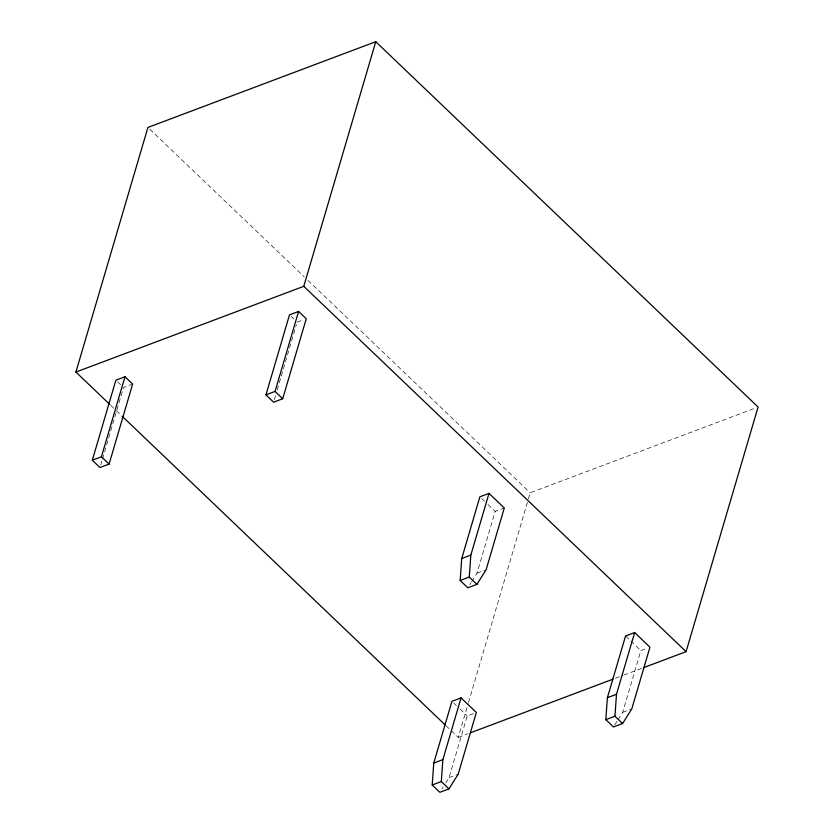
<?xml version="1.0" encoding="UTF-8"?>
<svg xmlns="http://www.w3.org/2000/svg" width="834" height="834" viewBox="0 0 834 834"><rect width="100%" height="100%" fill="white"/><g stroke="black" fill="none" stroke-linecap="round" stroke-linejoin="round"><path stroke-width="0.63" stroke-dasharray="4.17 3.13" d="M100.695 465.049L102.144 460.128M102.509 458.898L123.515 387.497L132.637 384.067M274.313 399.715L275.762 394.795M277.211 389.874L296.414 324.624M471.752 581.496L477.017 573.135L495.177 511.409L504.289 507.979M445.992 725.695L458.231 737.392L468.155 703.698M468.52 702.447L528.026 500.264M528.391 499.013L530.226 492.779L755.646 407.951M445.763 782.886L449.057 777.663L467.217 715.937L476.339 712.507M618.067 719.648L622.675 712.33L640.846 650.603L647.674 648.028M469.782 584.634L471.095 582.549M441.822 789.162L443.135 787.077M614.783 724.871L617.41 720.691M297.144 322.164L303.972 319.589M477.017 573.135L484.992 570.133M458.231 737.392L467.978 733.732M615.419 678.25L622.727 675.498M623.947 675.04L642.222 668.159M449.057 777.663L458.168 774.233M622.675 712.33L630.65 709.327M149.797 129.239L304.233 276.815M307.996 280.412L530.226 492.779M291.191 316.482L293.745 318.922M481.687 498.513L484.387 501.098M487.984 504.528L495.177 511.409M625.552 635.988L640.846 650.603M117.573 381.816L120.972 385.068M453.727 703.041L456.427 705.627M460.024 709.056L467.217 715.937M110.766 405.355L115.467 409.848M116.416 410.755L121.118 415.249"/><path stroke-width="1.25" d="M432.2 784.992L433.763 763.047L451.924 701.321L461.046 697.891L476.339 712.507L458.168 774.233L448.963 788.87L439.852 792.3L432.2 784.992L441.311 781.562L448.963 788.87M441.311 781.562L442.875 759.618L461.046 697.891M460.159 580.464L461.723 558.519L479.884 496.793L489.005 493.363L504.289 507.979L486.128 569.705L476.923 584.342L467.811 587.772L460.159 580.464L469.271 577.034L476.923 584.342M469.271 577.034L470.835 555.09L489.005 493.363M605.818 719.659L607.381 697.714L625.552 635.988L634.664 632.558L649.957 647.174L631.786 708.9L622.581 723.537L613.47 726.967L605.818 719.659L614.939 716.229L622.581 723.537M614.939 716.229L616.493 694.284L634.664 632.558M109.817 404.448L75.915 372.058L147.91 127.446L375.769 41.7L758.085 407.034L686.09 651.656L643.441 667.7M92.324 460.212L115.874 380.189L124.985 376.759L132.637 384.067L109.087 464.09L99.965 467.52L92.324 460.212L101.435 456.782L124.985 376.759M265.942 394.878L289.492 314.856L298.603 311.426L306.255 318.734L282.705 398.756L273.594 402.186L265.942 394.878L275.053 391.448L298.603 311.426M75.915 372.058L303.774 286.323L375.769 41.7M461.723 558.519L470.835 555.09M470.418 732.815L612.98 679.168M433.763 763.047L442.875 759.618M607.381 697.714L616.493 694.284M303.774 286.323L686.09 651.656M275.053 391.448L282.705 398.756M122.066 416.156L445.054 724.798M101.435 456.782L109.087 464.09"/></g></svg>
